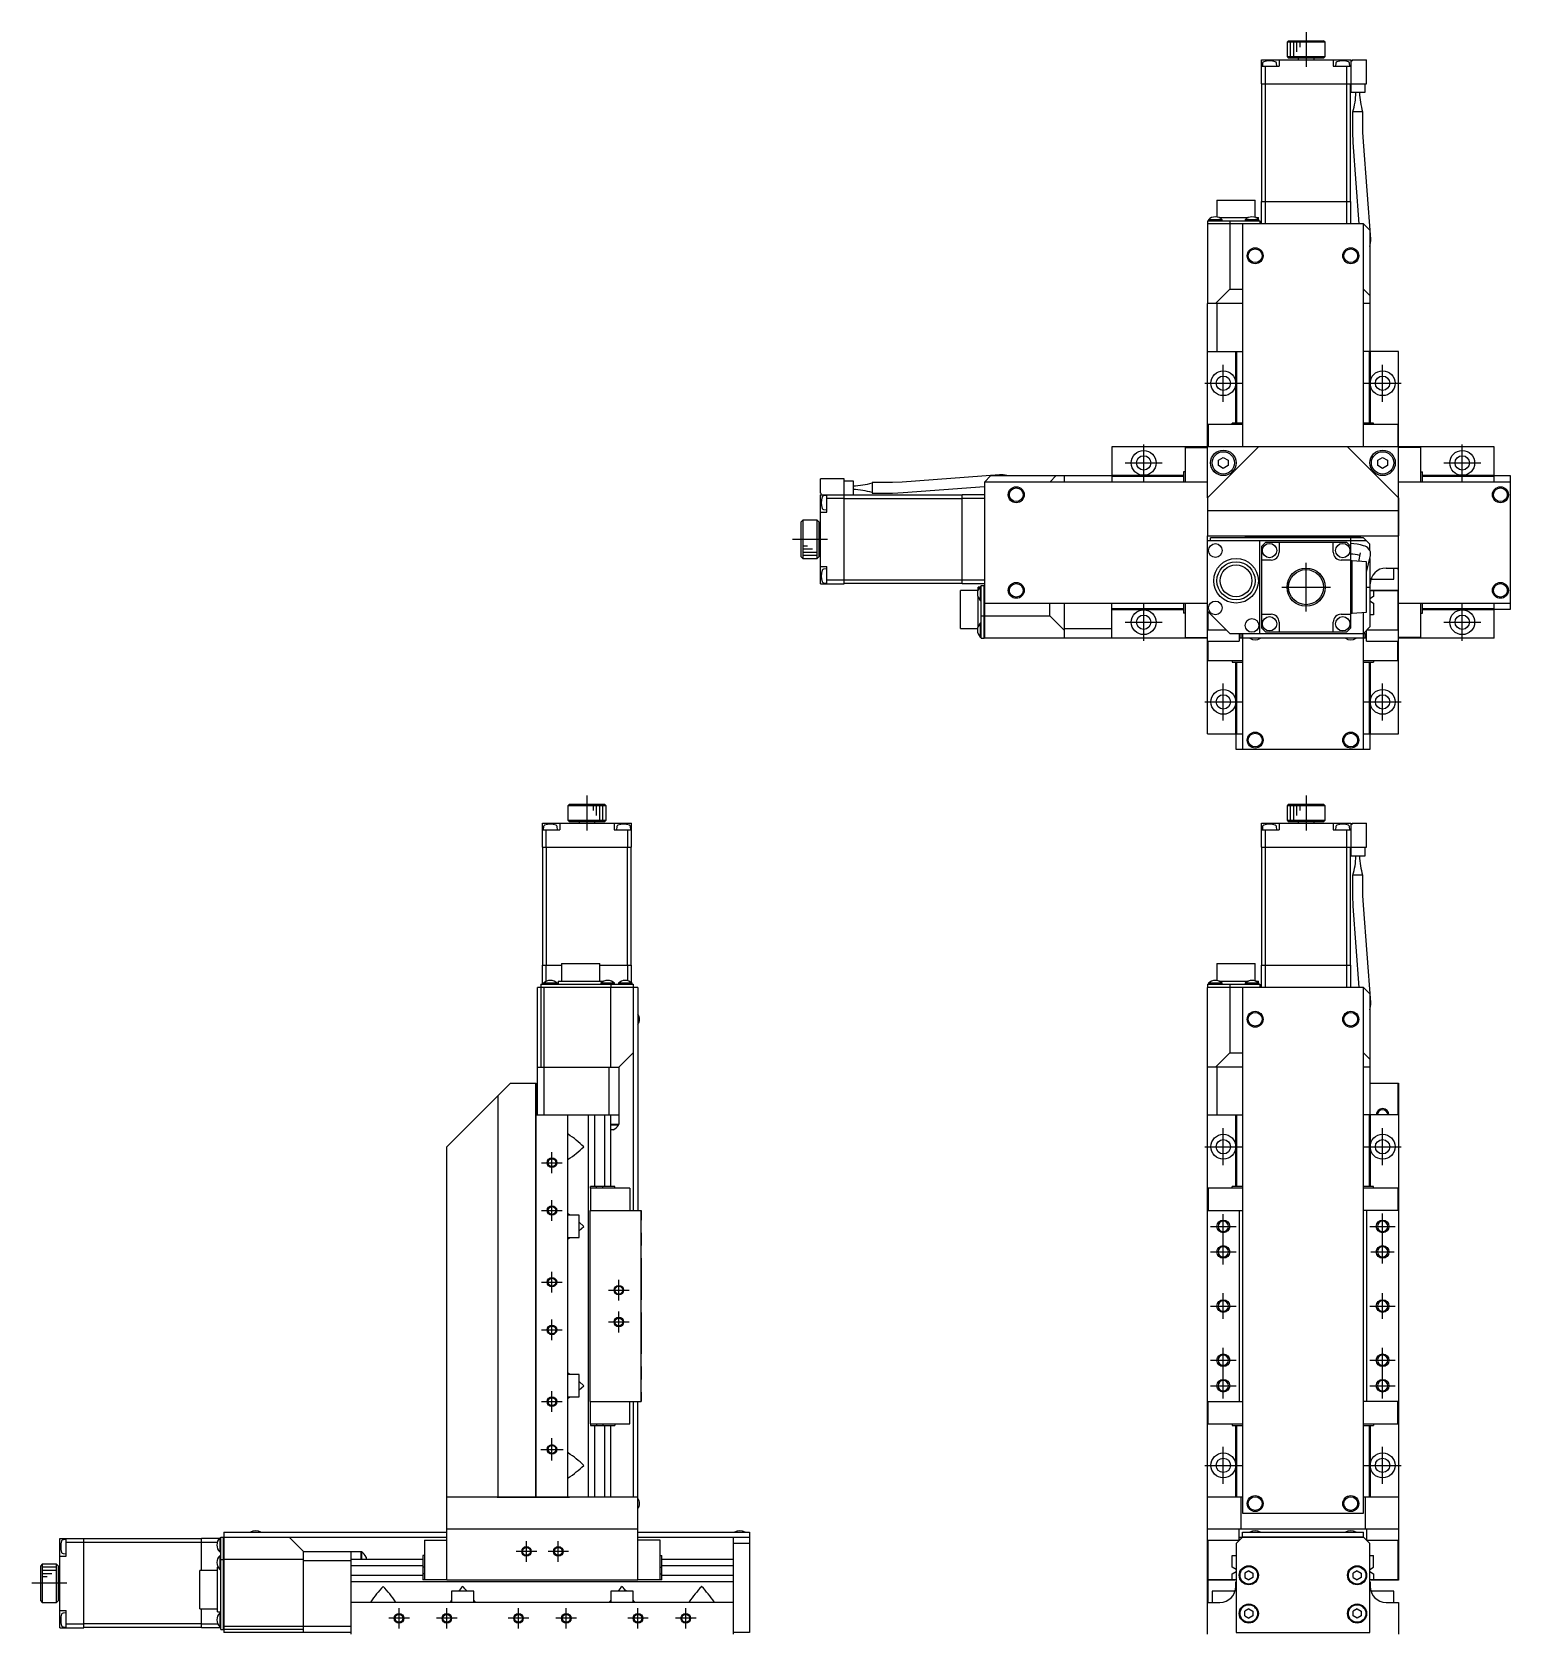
# Model space of a CAD drawing. Extents: x -3 to 939, y -8 to 783.
# Drawn here: x -3 to 461, y 281 to 783 of the extents above; entities that cross this region are included whole.
import ezdxf

# ---------------------------------------------------------------- set-up
doc = ezdxf.new("R2010")
doc.units = 0
doc.header["$LTSCALE"] = 0.5
doc.linetypes.add('CENTER', pattern=[50.8, 31.75, -6.35, 6.35, -6.35])
for name, color, linetype in [('MSM_CENTER', 1, 'CENTER'), ('MSM_CONTINUOUS', 7, 'CONTINUOUS'), ('MSM_NARROW', 5, 'CONTINUOUS')]:
    doc.layers.add(name, color=color, linetype=linetype)

msp = doc.modelspace()

# ---------------------------------------------------------------- linework, layer by layer
at = {"layer": 'MSM_CENTER'}
for p, q in [((397.26, 783.33), (397.26, 772.38)), ((371.26, 667.3), (371.26, 678.9)), ((421.26, 667.3), (421.26, 678.9)), ((365.46, 673.1), (377.06, 673.1)), ((415.46, 673.1), (427.06, 673.1)), ((346.26, 642.3), (346.26, 653.9)), ((446.26, 642.3), (446.26, 653.9)), ((340.46, 648.1), (352.06, 648.1)), ((440.46, 648.1), (452.06, 648.1)), ((246.98, 624.1), (236.03, 624.1)), ((397.26, 601.5), (397.26, 616.7)), ((389.66, 609.1), (404.86, 609.1)), ((346.26, 592.3), (346.26, 603.9)), ((446.26, 592.3), (446.26, 603.9)), ((340.46, 598.1), (352.06, 598.1)), ((440.46, 598.1), (452.06, 598.1)), ((371.26, 567.3), (371.26, 578.9)), ((421.26, 567.3), (421.26, 578.9)), ((365.46, 573.1), (377.06, 573.1)), ((415.46, 573.1), (427.06, 573.1)), ((171.5, 543.7), (171.5, 532.75)), ((397.26, 543.7), (397.26, 532.75)), ((371.26, 427.68), (371.26, 439.28)), ((421.26, 427.68), (421.26, 439.28)), ((365.46, 433.48), (377.06, 433.48)), ((415.46, 433.48), (427.06, 433.48)), ((157.25, 428.48), (163.75, 428.48)), ((160.5, 425.23), (160.5, 431.73)), ((157.25, 413.48), (163.75, 413.48)), ((160.5, 410.23), (160.5, 416.73)), ((371.26, 396.48), (371.26, 412.48)), ((421.26, 396.83), (421.26, 412.48)), ((367.26, 408.48), (375.26, 408.48)), ((417.26, 408.48), (425.26, 408.48)), ((367.26, 400.48), (375.26, 400.48)), ((417.61, 400.48), (424.91, 400.48)), ((160.5, 387.73), (160.5, 394.23)), ((157.25, 390.98), (163.75, 390.98)), ((178.25, 388.48), (184.75, 388.48)), ((181.5, 385.23), (181.5, 391.73)), ((371.26, 379.48), (371.26, 387.48)), ((421.26, 379.48), (421.26, 387.48)), ((367.26, 383.48), (375.26, 383.48)), ((417.26, 383.48), (425.26, 383.48)), ((160.5, 372.73), (160.5, 379.23)), ((178.25, 378.48), (184.75, 378.48)), ((181.5, 375.23), (181.5, 381.73)), ((157.25, 375.98), (163.75, 375.98)), ((371.26, 354.48), (371.26, 370.48)), ((421.26, 354.48), (421.26, 370.48)), ((367.26, 366.48), (375.26, 366.48)), ((417.26, 366.48), (425.26, 366.48)), ((367.26, 358.48), (375.26, 358.48)), ((417.26, 358.48), (425.26, 358.48)), ((157.25, 353.48), (163.75, 353.48)), ((160.5, 350.23), (160.5, 356.73)), ((160.5, 334.98), (160.5, 341.98)), ((157, 338.48), (164, 338.48)), ((371.26, 327.68), (371.26, 339.28)), ((421.26, 327.68), (421.26, 339.28)), ((365.46, 333.48), (377.06, 333.48)), ((415.46, 333.48), (427.06, 333.48)), ((152.5, 303.25), (152.5, 309.71)), ((162.5, 303.25), (162.5, 309.71)), ((155.73, 306.48), (149.27, 306.48)), ((165.73, 306.48), (159.27, 306.48)), ((8.23, 296.48), (-2.73, 296.48)), ((112.5, 282.25), (112.5, 288.71)), ((127.5, 282.25), (127.5, 288.71)), ((150, 282.25), (150, 288.71)), ((165, 282.25), (165, 288.71)), ((187.5, 282.25), (187.5, 288.71)), ((202.5, 282.25), (202.5, 288.71)), ((115.73, 285.48), (109.27, 285.48)), ((130.73, 285.48), (124.27, 285.48)), ((153.23, 285.48), (146.77, 285.48)), ((168.23, 285.48), (161.77, 285.48)), ((190.73, 285.48), (184.27, 285.48)), ((205.73, 285.48), (199.27, 285.48))]:
    msp.add_line(p, q, dxfattribs=at)
at = {"layer": 'MSM_CONTINUOUS'}
for p, q in [((391.76, 780.6), (391.26, 780.1)), ((403.26, 780.1), (391.26, 780.1)), ((391.26, 780.1), (391.26, 775.6)), ((391.76, 780.6), (402.76, 780.6)), ((403.26, 780.1), (402.76, 780.6)), ((403.26, 775.6), (403.26, 780.1)), ((383.26, 767.1), (383.26, 774.6)), ((383.26, 774.6), (411.26, 774.6)), ((388.76, 774.6), (388.76, 772.6)), ((391.26, 775.6), (403.26, 775.6)), ((391.26, 775.6), (391.76, 775.1)), ((402.76, 775.1), (391.76, 775.1)), ((394.76, 775.1), (394.76, 774.6)), ((399.76, 774.6), (399.76, 775.1)), ((402.76, 775.1), (403.26, 775.6)), ((405.76, 774.6), (405.76, 772.6)), ((411.26, 774.6), (411.26, 764.3)), ((411.26, 774.3), (411.76, 774.3)), ((411.76, 774.6), (416.26, 774.6)), ((411.76, 774.6), (411.76, 774.3)), ((416.26, 767.1), (416.26, 774.6)), ((383.26, 772.6), (388.76, 772.6)), ((383.59, 773.59), (383.51, 772.6)), ((384.46, 767.1), (384.46, 772.6)), ((388.01, 772.6), (387.92, 773.59)), ((405.76, 772.6), (411.26, 772.6)), ((406.59, 773.59), (406.51, 772.6)), ((410.06, 767.1), (410.06, 772.6)), ((411.01, 772.6), (410.92, 773.59)), ((383.26, 767.1), (416.26, 767.1)), ((383.36, 730.1), (383.36, 767.1)), ((383.36, 730.1), (383.36, 767.1)), ((384.5, 730.1), (384.5, 767.1)), ((410.01, 730.1), (410.01, 767.1)), ((411.16, 730.1), (411.16, 767.1)), ((415.66, 764.3), (411.26, 764.3)), ((415.66, 767.1), (415.66, 764.3)), ((415.11, 758.3), (411.81, 758.3)), ((411.81, 758.3), (411.81, 751.91)), ((415.11, 751.91), (415.11, 758.3)), ((411.81, 751.91), (411.93, 748.65)), ((415.22, 748.89), (415.11, 751.91)), ((417.52, 718.32), (415.22, 748.89)), ((411.93, 748.65), (413.85, 723.1)), ((369.26, 730.6), (381.26, 730.6)), ((369.26, 730.6), (369.26, 725.26)), ((381.26, 725.13), (381.26, 730.6)), ((383.26, 730.1), (411.26, 730.1)), ((383.26, 723.1), (383.26, 730.1)), ((383.26, 723.1), (383.26, 730.1)), ((384.46, 723.1), (384.46, 730.1)), ((410.06, 723.1), (410.06, 730.1)), ((411.26, 723.2), (411.26, 730.1)), ((366.26, 724.1), (382.76, 724.1)), ((366.26, 724.1), (366.26, 723.2)), ((370.91, 724.39), (366.61, 724.39)), ((366.61, 724.39), (366.61, 724.1)), ((369.83, 725.1), (379.18, 725.1)), ((370.91, 724.1), (370.91, 724.39)), ((373.26, 724.1), (373.26, 723.2)), ((382.41, 724.39), (378.11, 724.39)), ((378.11, 724.39), (378.11, 724.1)), ((381.33, 725.1), (382.26, 725.1)), ((382.26, 724.54), (382.26, 725.1)), ((382.41, 724.1), (382.41, 724.39)), ((382.76, 724.1), (382.76, 723.2)), ((366.26, 723.2), (382.76, 723.2)), ((366.26, 723.2), (366.36, 723.1)), ((415.26, 723.1), (366.26, 723.1)), ((366.26, 723.1), (366.26, 698.2)), ((373.3, 723.1), (373.26, 723.2)), ((373.26, 723.1), (373.26, 702.6)), ((377.26, 723.1), (377.26, 653.1)), ((382.66, 723.1), (382.76, 723.2)), ((411.16, 723.1), (411.26, 723.2)), ((417.26, 721.1), (415.26, 723.1)), ((415.26, 653.1), (415.26, 723.1)), ((417.26, 721.1), (417.26, 698.2)), ((368.76, 698.1), (373.26, 702.6)), ((373.26, 702.6), (377.26, 702.6)), ((415.26, 702.6), (417.26, 700.6)), ((366.26, 698.2), (366.36, 698.1)), ((366.26, 637.1), (366.26, 698.1)), ((377.26, 698.1), (366.36, 698.1)), ((369.26, 698.1), (369.26, 683.1)), ((417.26, 698.1), (415.26, 698.1)), ((417.16, 698.1), (417.26, 698.2)), ((417.26, 698.1), (417.26, 683.1)), ((366.26, 683.1), (377.26, 683.1)), ((375.16, 660.6), (375.16, 683.1)), ((375.46, 660.6), (375.46, 683.1)), ((426.26, 683.1), (415.26, 683.1)), ((417.06, 683.1), (417.06, 660.6)), ((417.36, 683.1), (417.36, 660.6)), ((426.26, 563.1), (426.26, 683.1)), ((366.46, 660.1), (366.46, 653.1)), ((377.26, 660.1), (366.46, 660.1)), ((374.06, 660.1), (374.06, 660.6)), ((377.26, 660.6), (374.06, 660.6)), ((418.46, 660.6), (415.26, 660.6)), ((426.06, 660.1), (415.26, 660.1)), ((418.46, 660.1), (418.46, 660.6)), ((426.06, 660.1), (426.06, 653.1)), ((456.26, 653.1), (336.26, 653.1)), ((336.26, 653.1), (336.26, 642.1)), ((359.26, 652.9), (359.26, 642.1)), ((359.26, 652.9), (366.26, 652.9)), ((366.26, 637.1), (382.26, 653.1)), ((369.76, 648.97), (371.26, 649.83)), ((369.76, 647.24), (369.76, 648.97)), ((371.26, 649.83), (372.76, 648.97)), ((372.76, 648.97), (372.76, 647.24)), ((410.26, 653.1), (426.26, 637.1)), ((426.16, 637.2), (410.26, 653.1)), ((419.76, 648.97), (421.26, 649.83)), ((419.76, 647.24), (419.76, 648.97)), ((421.26, 649.83), (422.76, 648.97)), ((422.76, 648.97), (422.76, 647.24)), ((433.26, 652.9), (426.26, 652.9)), ((433.26, 642.1), (433.26, 652.9)), ((456.26, 642.1), (456.26, 653.1)), ((301.03, 644.36), (270.46, 642.06)), ((298.26, 644.1), (296.26, 642.1)), ((298.26, 644.1), (321.16, 644.1)), ((316.76, 642.1), (318.76, 644.1)), ((321.26, 644), (321.16, 644.1)), ((321.26, 644.1), (321.26, 642.1)), ((321.26, 644.1), (336.16, 644.1)), ((336.26, 644), (336.16, 644.1)), ((336.26, 644.2), (358.76, 644.2)), ((336.26, 643.9), (358.76, 643.9)), ((359.26, 645.3), (358.76, 645.3)), ((358.76, 645.3), (358.76, 642.1)), ((371.26, 646.37), (369.76, 647.24)), ((372.76, 647.24), (371.26, 646.37)), ((421.26, 646.37), (419.76, 647.24)), ((422.76, 647.24), (421.26, 646.37)), ((433.26, 645.3), (433.76, 645.3)), ((433.76, 642.1), (433.76, 645.3)), ((433.76, 644.2), (456.26, 644.2)), ((433.76, 643.9), (456.26, 643.9)), ((456.26, 644.1), (461.26, 644.1)), ((461.26, 644.1), (461.26, 602.1)), ((252.26, 643.1), (244.76, 643.1)), ((244.76, 638.6), (244.76, 643.1)), ((244.76, 638.6), (245.06, 638.6)), ((245.06, 638.1), (245.06, 638.6)), ((252.26, 610.1), (252.26, 643.1)), ((252.26, 642.5), (255.06, 642.5)), ((255.06, 642.5), (255.06, 638.1)), ((261.06, 641.95), (261.06, 638.65)), ((267.44, 641.95), (261.06, 641.95)), ((261.06, 638.65), (267.44, 638.65)), ((270.46, 642.06), (267.44, 641.95)), ((267.44, 638.65), (270.71, 638.77)), ((270.71, 638.77), (296.26, 640.69)), ((296.26, 642.1), (296.26, 593.1)), ((366.26, 642.1), (296.26, 642.1)), ((461.26, 642.1), (426.26, 642.1)), ((244.76, 610.1), (244.76, 638.1)), ((244.76, 638.1), (255.06, 638.1)), ((246.76, 637.85), (245.77, 637.77)), ((245.77, 633.44), (246.76, 633.35)), ((246.76, 632.6), (246.76, 638.1)), ((252.26, 636.9), (246.76, 636.9)), ((289.26, 638), (252.26, 638)), ((289.26, 636.86), (252.26, 636.86)), ((289.26, 610.1), (289.26, 638.1)), ((296.16, 638.1), (289.26, 638.1)), ((296.26, 636.9), (289.26, 636.9)), ((296.26, 638), (296.16, 638.1)), ((366.26, 637.3), (366.36, 637.3)), ((366.26, 637.1), (366.26, 625.2)), ((426.26, 633.1), (366.26, 633.1)), ((366.36, 637.3), (366.36, 637.2)), ((426.16, 637.2), (426.26, 637.1)), ((426.26, 637.2), (426.16, 637.2)), ((426.26, 637.1), (426.26, 625.2)), ((239.26, 630.1), (238.76, 629.6)), ((238.76, 618.6), (238.76, 629.6)), ((243.76, 630.1), (239.26, 630.1)), ((239.26, 630.1), (239.26, 618.1)), ((244.26, 629.6), (243.76, 630.1)), ((243.76, 618.1), (243.76, 630.1)), ((244.26, 629.6), (244.26, 618.6)), ((244.76, 632.6), (246.76, 632.6)), ((244.76, 626.6), (244.26, 626.6)), ((366.26, 625.2), (366.36, 625.1)), ((366.26, 563.1), (366.26, 625.2)), ((426.26, 625.1), (366.26, 625.1)), ((416.26, 623.6), (366.26, 623.6)), ((415.26, 624.6), (367.26, 624.6)), ((367.26, 623.6), (367.26, 624.6)), ((367.26, 623.7), (411.26, 623.7)), ((378.26, 624.8), (378.26, 625.1)), ((414.26, 624.8), (378.26, 624.8)), ((382.76, 594.6), (382.76, 623.6)), ((384.46, 623.1), (383.26, 621.9)), ((410.06, 623.1), (384.46, 623.1)), ((388.76, 623.1), (388.76, 620.1)), ((405.76, 620.1), (405.76, 623.1)), ((411.26, 621.9), (410.06, 623.1)), ((411.26, 623.7), (411.16, 623.6)), ((411.26, 623.7), (411.26, 624.6)), ((411.26, 621.9), (411.26, 623.6)), ((414.26, 625.1), (414.26, 624.8)), ((417.26, 622.6), (415.26, 624.6)), ((426.16, 625.1), (426.26, 625.2)), ((426.26, 625.2), (426.16, 625.1)), ((238.76, 618.6), (239.26, 618.1)), ((239.26, 618.1), (243.76, 618.1)), ((243.76, 618.1), (244.26, 618.6)), ((244.26, 621.6), (244.76, 621.6)), ((383.26, 621.9), (383.26, 596.3)), ((411.26, 596.3), (411.26, 621.9)), ((414.27, 619.83), (413.65, 617.18)), ((416.26, 613.84), (417.48, 619.08)), ((417.26, 620.62), (417.26, 622.6)), ((417.26, 618.13), (417.26, 596.6)), ((417.48, 619.08), (417.48, 619.1)), ((244.76, 615.6), (246.76, 615.6)), ((246.76, 614.85), (245.77, 614.77)), ((246.76, 610.1), (246.76, 615.6)), ((386.26, 617.6), (383.26, 617.6)), ((411.26, 617.6), (408.26, 617.6)), ((411.76, 617.32), (411.26, 617.35)), ((411.76, 600.89), (411.76, 617.32)), ((416.26, 617), (411.76, 617.32)), ((416.26, 601.2), (416.26, 617)), ((422.36, 615.1), (426.26, 615.1)), ((424.76, 611.6), (424.76, 615.1)), ((426.16, 614.6), (426.16, 615.1)), ((426.26, 614.6), (426.16, 614.6)), ((244.76, 610.1), (252.26, 610.1)), ((245.77, 610.44), (246.76, 610.35)), ((252.26, 611.3), (246.76, 611.3)), ((289.26, 611.34), (252.26, 611.34)), ((289.26, 610.2), (252.26, 610.2)), ((288.76, 596.1), (288.76, 608.1)), ((294.23, 608.1), (288.76, 608.1)), ((296.26, 611.3), (289.26, 611.3)), ((296.26, 610.1), (289.26, 610.1)), ((294.26, 608.18), (294.26, 609.1)), ((294.82, 609.1), (294.26, 609.1)), ((295.26, 609.25), (294.96, 609.25)), ((294.96, 609.25), (294.96, 604.95)), ((295.26, 593.1), (295.26, 609.6)), ((295.26, 609.6), (296.16, 609.6)), ((296.16, 593.1), (296.16, 609.6)), ((296.26, 609.5), (296.16, 609.6)), ((416.26, 609.1), (417.26, 609.1)), ((417.36, 608.6), (417.26, 608.6)), ((417.26, 608), (426.06, 608)), ((417.36, 608.6), (417.36, 610.1)), ((426.26, 608.1), (417.66, 608.1)), ((417.66, 608.1), (417.66, 608)), ((417.76, 612.06), (417.76, 611.6)), ((417.76, 611.6), (424.76, 611.6)), ((418.46, 608), (418.46, 606.13)), ((426.06, 608), (426.06, 595.6)), ((294.26, 596.68), (294.26, 606.02)), ((294.96, 604.95), (295.26, 604.95)), ((296.26, 604.1), (366.26, 604.1)), ((316.76, 600.1), (316.76, 604.1)), ((321.26, 604.1), (321.26, 593.2)), ((336.26, 593.1), (336.26, 604.1)), ((358.76, 604.1), (358.76, 600.9)), ((359.26, 604.1), (359.26, 593.3)), ((418.46, 606.13), (417.26, 605.44)), ((417.26, 604.77), (418.46, 604.08)), ((418.46, 604.08), (418.46, 600.4)), ((426.26, 604.1), (461.26, 604.1)), ((433.26, 593.3), (433.26, 604.1)), ((433.76, 600.9), (433.76, 604.1)), ((456.26, 593.1), (456.26, 604.1)), ((295.26, 600.1), (296.16, 600.1)), ((296.26, 600.14), (296.16, 600.1)), ((296.26, 600.1), (316.76, 600.1)), ((321.26, 595.6), (316.76, 600.1)), ((358.76, 602.3), (336.26, 602.3)), ((358.76, 602), (336.26, 602)), ((359.26, 600.9), (358.76, 600.9)), ((366.26, 601.6), (373.26, 594.6)), ((366.46, 595.6), (366.46, 601.4)), ((383.26, 600.6), (386.26, 600.6)), ((388.76, 598.1), (388.76, 595.1)), ((405.76, 595.1), (405.76, 598.1)), ((408.26, 600.6), (411.26, 600.6)), ((411.26, 600.85), (411.76, 600.89)), ((411.76, 600.89), (416.26, 601.2)), ((415.26, 558.1), (415.26, 601.13)), ((418.46, 600.4), (417.26, 600.4)), ((433.26, 600.9), (433.76, 600.9)), ((456.26, 602.3), (433.76, 602.3)), ((456.26, 602), (433.76, 602)), ((461.26, 602.1), (456.26, 602.1)), ((288.76, 596.1), (294.1, 596.1)), ((295.26, 597.75), (294.96, 597.75)), ((294.96, 597.75), (294.96, 593.45)), ((294.96, 593.45), (295.26, 593.45)), ((295.26, 593.1), (296.16, 593.1)), ((296.16, 593.1), (296.26, 593.2)), ((321.16, 593.1), (296.26, 593.1)), ((321.16, 593.1), (321.26, 593.2)), ((321.26, 596.1), (336.26, 596.1)), ((336.16, 593.1), (321.26, 593.1)), ((336.16, 593.1), (336.26, 593.2)), ((366.26, 593.1), (336.26, 593.1)), ((359.26, 593.3), (366.26, 593.3)), ((372.26, 595.6), (366.46, 595.6)), ((373.26, 594.6), (415.76, 594.6)), ((376.26, 594.6), (376.26, 592.1)), ((416.26, 593.1), (376.26, 593.1)), ((376.76, 594.6), (376.76, 593.1)), ((377.26, 594.6), (377.26, 558.1)), ((415.26, 594.5), (377.26, 594.5)), ((383.26, 596.3), (384.46, 595.1)), ((384.46, 595.1), (410.06, 595.1)), ((410.06, 595.1), (411.26, 596.3)), ((417.26, 596.6), (415.26, 594.6)), ((415.76, 593.1), (415.76, 594.6)), ((416.26, 595.4), (416.06, 595.4)), ((426.06, 595.6), (416.26, 595.6)), ((416.26, 592.1), (416.26, 595.4)), ((433.26, 593.3), (426.26, 593.3)), ((456.26, 593.1), (426.26, 593.1)), ((366.26, 592.1), (376.26, 592.1)), ((366.46, 586.1), (366.46, 592.1)), ((416.26, 592.1), (426.26, 592.1)), ((426.06, 586.1), (426.06, 592.1)), ((366.46, 586.1), (377.26, 586.1)), ((374.06, 586.1), (374.06, 585.6)), ((374.06, 585.6), (377.26, 585.6)), ((375.16, 563.1), (375.16, 585.6)), ((375.46, 563.1), (375.46, 585.6)), ((415.26, 586.1), (426.06, 586.1)), ((415.26, 585.6), (418.46, 585.6)), ((417.06, 585.6), (417.06, 563.1)), ((417.36, 585.6), (417.36, 563.1)), ((418.46, 586.1), (418.46, 585.6)), ((366.26, 563.1), (377.26, 563.1)), ((375.26, 558.1), (375.26, 563.1)), ((415.26, 563.1), (426.26, 563.1)), ((417.26, 563.1), (417.26, 558.1)), ((417.26, 558.1), (375.26, 558.1)), ((166, 540.98), (165.5, 540.48)), ((165.5, 540.48), (165.5, 535.98)), ((177.5, 540.48), (165.5, 540.48)), ((166, 540.98), (177, 540.98)), ((177.5, 540.48), (177, 540.98)), ((177.5, 535.98), (177.5, 540.48)), ((391.76, 540.98), (391.26, 540.48)), ((403.26, 540.48), (391.26, 540.48)), ((391.26, 540.48), (391.26, 535.98)), ((391.76, 540.98), (402.76, 540.98)), ((403.26, 540.48), (402.76, 540.98)), ((403.26, 535.98), (403.26, 540.48)), ((157.5, 534.98), (185.5, 534.98)), ((157.5, 527.48), (157.5, 534.98)), ((157.5, 532.98), (163, 532.98)), ((157.84, 533.96), (157.75, 532.98)), ((158.7, 527.48), (158.7, 532.98)), ((162.25, 532.98), (162.16, 533.96)), ((163, 534.98), (163, 532.98)), ((165.5, 535.98), (166, 535.48)), ((165.5, 535.98), (177.5, 535.98)), ((177, 535.48), (166, 535.48)), ((169, 535.48), (169, 534.98)), ((174, 534.98), (174, 535.48)), ((177, 535.48), (177.5, 535.98)), ((180, 534.98), (180, 532.98)), ((180, 532.98), (185.5, 532.98)), ((180.84, 533.96), (180.75, 532.98)), ((184.3, 527.48), (184.3, 532.98)), ((185.25, 532.98), (185.16, 533.96)), ((185.5, 527.48), (185.5, 534.98)), ((383.26, 534.98), (411.26, 534.98)), ((383.26, 527.48), (383.26, 534.98)), ((383.26, 532.98), (388.76, 532.98)), ((383.59, 533.96), (383.51, 532.98)), ((384.46, 527.48), (384.46, 532.98)), ((388.01, 532.98), (387.92, 533.96)), ((388.76, 534.98), (388.76, 532.98)), ((391.26, 535.98), (403.26, 535.98)), ((391.26, 535.98), (391.76, 535.48)), ((402.76, 535.48), (391.76, 535.48)), ((394.76, 535.48), (394.76, 534.98)), ((399.76, 534.98), (399.76, 535.48)), ((402.76, 535.48), (403.26, 535.98)), ((405.76, 534.98), (405.76, 532.98)), ((405.76, 532.98), (411.26, 532.98)), ((406.59, 533.96), (406.51, 532.98)), ((410.06, 527.48), (410.06, 532.98)), ((411.01, 532.98), (410.92, 533.96)), ((411.26, 534.98), (411.26, 524.68)), ((411.26, 534.68), (411.76, 534.68)), ((411.76, 534.98), (416.26, 534.98)), ((411.76, 534.98), (411.76, 534.68)), ((416.26, 527.48), (416.26, 534.98)), ((157.5, 527.48), (185.5, 527.48)), ((157.6, 490.48), (157.6, 527.48)), ((158.74, 490.48), (158.74, 527.48)), ((184.26, 490.48), (184.26, 527.48)), ((185.4, 490.48), (185.4, 527.48)), ((383.26, 527.48), (416.26, 527.48)), ((383.36, 490.48), (383.36, 527.48)), ((383.36, 490.48), (383.36, 527.48)), ((384.5, 490.48), (384.5, 527.48)), ((410.01, 490.48), (410.01, 527.48)), ((411.16, 490.48), (411.16, 527.48)), ((415.66, 524.68), (411.26, 524.68)), ((415.66, 527.48), (415.66, 524.68)), ((415.11, 518.68), (411.81, 518.68)), ((411.81, 518.68), (411.81, 512.29)), ((415.11, 512.29), (415.11, 518.68)), ((411.81, 512.29), (411.93, 509.02)), ((411.93, 509.02), (413.85, 483.48)), ((415.22, 509.27), (415.11, 512.29)), ((417.52, 478.7), (415.22, 509.27)), ((157.5, 490.48), (163.5, 490.48)), ((157.5, 484.48), (157.5, 490.48)), ((158.7, 485.38), (158.7, 490.48)), ((163.5, 490.98), (175.5, 490.98)), ((163.5, 490.98), (163.5, 485.48)), ((175.5, 485.48), (175.5, 490.98)), ((175.5, 490.48), (185.5, 490.48)), ((184.3, 485.57), (184.3, 490.48)), ((185.5, 484.91), (185.5, 490.48)), ((369.26, 490.98), (381.26, 490.98)), ((369.26, 490.98), (369.26, 485.63)), ((381.26, 485.5), (381.26, 490.98)), ((383.26, 490.48), (411.26, 490.48)), ((383.26, 483.48), (383.26, 490.48)), ((383.26, 483.48), (383.26, 490.48)), ((384.46, 483.48), (384.46, 490.48)), ((410.06, 483.48), (410.06, 490.48)), ((411.26, 483.58), (411.26, 490.48)), ((156.9, 483.48), (156, 483.48)), ((156, 443.48), (156, 483.48)), ((156.9, 483.48), (157, 483.38)), ((157, 484.48), (186, 484.48)), ((157, 484.48), (157, 483.58)), ((157, 483.58), (157.1, 483.48)), ((157, 483.58), (186, 483.58)), ((186, 483.48), (157, 483.48)), ((157, 483.48), (157, 458.48)), ((157.85, 484.77), (157.85, 484.48)), ((162.15, 484.77), (157.85, 484.77)), ((158, 483.48), (158, 443.48)), ((162.15, 484.48), (162.15, 484.77)), ((162.5, 485.48), (176.5, 485.48)), ((162.5, 485.48), (162.5, 484.48)), ((175.85, 484.77), (175.85, 484.48)), ((180.15, 484.77), (175.85, 484.77)), ((176.5, 485.27), (176.5, 485.48)), ((178.96, 483.48), (179, 483.58)), ((179, 484.48), (179, 483.58)), ((179, 458.48), (179, 483.48)), ((180.15, 484.48), (180.15, 484.77)), ((181.35, 484.77), (181.35, 484.48)), ((185.65, 484.77), (181.35, 484.77)), ((185.65, 484.48), (185.65, 484.77)), ((185.9, 483.48), (186, 483.58)), ((186, 484.48), (186, 483.58)), ((186.1, 483.48), (186, 483.38)), ((186, 483.48), (186, 413.48)), ((187.5, 483.48), (186.1, 483.48)), ((187.5, 483.48), (187.5, 413.48)), ((366.26, 484.48), (382.76, 484.48)), ((366.26, 484.48), (366.26, 483.58)), ((366.26, 483.58), (382.76, 483.58)), ((366.26, 483.58), (366.36, 483.48)), ((415.26, 483.48), (366.26, 483.48)), ((366.26, 280.48), (366.26, 483.48)), ((370.91, 484.77), (366.61, 484.77)), ((366.61, 484.77), (366.61, 484.48)), ((369.83, 485.48), (379.18, 485.48)), ((370.91, 484.48), (370.91, 484.77)), ((373.26, 484.48), (373.26, 483.58)), ((373.3, 483.48), (373.26, 483.58)), ((373.26, 483.48), (373.26, 462.98)), ((377.26, 483.48), (377.26, 318.48)), ((382.41, 484.77), (378.11, 484.77)), ((378.11, 484.77), (378.11, 484.48)), ((381.33, 485.48), (382.26, 485.48)), ((382.26, 484.91), (382.26, 485.48)), ((382.41, 484.48), (382.41, 484.77)), ((382.66, 483.48), (382.76, 483.58)), ((382.76, 484.48), (382.76, 483.58)), ((411.16, 483.48), (411.26, 483.58)), ((417.26, 481.48), (415.26, 483.48)), ((415.26, 318.48), (415.26, 483.48)), ((417.26, 481.48), (417.26, 443.48)), ((181.5, 458.48), (186, 462.98)), ((368.76, 458.48), (373.26, 462.98)), ((373.26, 462.98), (377.26, 462.98)), ((415.26, 462.98), (417.26, 460.98)), ((156, 458.48), (181.5, 458.48)), ((178.5, 443.48), (178.5, 458.48)), ((181.5, 458.48), (181.5, 443.48)), ((377.26, 458.48), (366.26, 458.48)), ((369.26, 458.48), (369.26, 443.48)), ((417.26, 458.48), (415.26, 458.48)), ((143.5, 449.48), (147.5, 453.48)), ((147.5, 453.48), (155.5, 453.48)), ((155.4, 323.48), (155.4, 453.48)), ((155.5, 323.48), (155.5, 453.48)), ((417.26, 453.48), (426.26, 453.48)), ((426.16, 443.48), (426.16, 453.48)), ((426.26, 453.48), (426.26, 443.48)), ((127.5, 433.48), (143.5, 449.48)), ((143.5, 449.48), (143.5, 323.48)), ((155.5, 443.48), (181.5, 443.48)), ((165.5, 323.48), (165.5, 443.48)), ((172, 323.48), (172, 443.48)), ((173.96, 420.98), (173.96, 443.48)), ((177.04, 443.48), (177.04, 420.98)), ((179, 420.98), (179, 443.48)), ((181.5, 443.38), (181.4, 443.48)), ((181.5, 443.38), (181.5, 440.48)), ((366.26, 443.48), (377.26, 443.48)), ((375.16, 420.98), (375.16, 443.48)), ((375.46, 420.98), (375.46, 443.48)), ((426.26, 443.48), (415.26, 443.48)), ((417.06, 443.48), (417.06, 420.98)), ((417.36, 443.48), (417.36, 420.98)), ((426.26, 443.48), (426.26, 297.48)), ((165.5, 437.22), (165.62, 437.38)), ((181.5, 440.48), (179, 440.48)), ((181.35, 440.28), (179, 440.28)), ((179.72, 438.83), (179, 438.83)), ((181.35, 440.28), (181.35, 440.48)), ((127.5, 323.58), (127.5, 433.48)), ((165.5, 429.73), (165.62, 429.58)), ((180.2, 420.98), (172.6, 420.98)), ((172.6, 420.48), (172.6, 420.98)), ((172.6, 420.48), (172.6, 413.48)), ((185, 420.48), (172.6, 420.48)), ((174.48, 420.48), (174.48, 420.98)), ((176.52, 420.48), (176.52, 420.98)), ((180.2, 420.48), (180.2, 420.98)), ((185, 420.48), (185, 413.48)), ((185, 420.48), (185, 413.48)), ((366.46, 420.48), (366.46, 413.48)), ((377.26, 420.48), (366.46, 420.48)), ((374.06, 420.48), (374.06, 420.98)), ((377.26, 420.98), (374.06, 420.98)), ((418.46, 420.98), (415.26, 420.98)), ((426.06, 420.48), (415.26, 420.48)), ((418.46, 420.48), (418.46, 420.98)), ((426.06, 420.48), (426.06, 413.48)), ((165.62, 412.38), (165.5, 412.22)), ((166.37, 411.98), (165.62, 412.38)), ((172.5, 353.48), (172.5, 413.48)), ((172.5, 413.48), (188.5, 413.48)), ((188.5, 353.48), (188.5, 413.48)), ((188.5, 413.48), (188.5, 410.48)), ((366.26, 413.48), (377.26, 413.48)), ((376.26, 413.48), (376.26, 353.48)), ((426.26, 413.48), (415.26, 413.48)), ((416.26, 413.48), (416.26, 353.48)), ((169, 411.98), (165.5, 411.98)), ((169, 404.98), (169, 411.98)), ((170.5, 408.48), (169, 409.8)), ((169, 407.16), (170.5, 408.48)), ((165.5, 404.98), (169, 404.98)), ((165.5, 404.73), (165.62, 404.58)), ((165.62, 404.58), (166.37, 404.98)), ((188.5, 406.48), (188.5, 402.48)), ((188.5, 398.48), (188.5, 385.48)), ((188.5, 381.48), (188.5, 368.48)), ((165.62, 362.38), (165.5, 362.22)), ((169, 361.98), (165.5, 361.98)), ((166.37, 361.98), (165.62, 362.38)), ((169, 354.98), (169, 361.98)), ((188.5, 364.48), (188.5, 360.48)), ((170.5, 358.48), (169, 359.8)), ((169, 357.16), (170.5, 358.48)), ((165.5, 354.98), (169, 354.98)), ((165.5, 354.73), (165.62, 354.58)), ((165.62, 354.58), (166.37, 354.98)), ((172.5, 353.48), (188.5, 353.48)), ((172.6, 346.48), (172.6, 353.48)), ((185, 346.48), (185, 353.48)), ((185, 346.48), (185, 353.48)), ((186, 353.48), (186, 323.48)), ((187.5, 297.48), (187.5, 353.48)), ((188.5, 356.48), (188.5, 353.48)), ((366.26, 353.48), (377.26, 353.48)), ((366.46, 346.48), (366.46, 353.48)), ((426.26, 353.48), (415.26, 353.48)), ((426.06, 346.48), (426.06, 353.48)), ((172.6, 346.48), (185, 346.48)), ((172.6, 346.48), (172.6, 345.98)), ((172.6, 345.98), (180.2, 345.98)), ((173.96, 323.48), (173.96, 345.98)), ((174.48, 346.48), (174.48, 345.98)), ((176.52, 346.48), (176.52, 345.98)), ((177.04, 345.98), (177.04, 323.48)), ((179, 323.48), (179, 345.98)), ((180.2, 346.48), (180.2, 345.98)), ((366.46, 346.48), (377.26, 346.48)), ((374.06, 346.48), (374.06, 345.98)), ((374.06, 345.98), (377.26, 345.98)), ((375.16, 323.48), (375.16, 345.98)), ((375.46, 323.48), (375.46, 345.98)), ((415.26, 346.48), (426.06, 346.48)), ((415.26, 345.98), (418.46, 345.98)), ((417.06, 345.98), (417.06, 323.48)), ((417.36, 345.98), (417.36, 323.48)), ((418.46, 346.48), (418.46, 345.98)), ((165.5, 337.22), (165.62, 337.38)), ((165.5, 329.73), (165.62, 329.58)), ((127.5, 323.58), (127.6, 323.48)), ((187.5, 323.48), (127.5, 323.48)), ((127.5, 297.48), (127.5, 323.48)), ((143.3, 323.48), (143.3, 323.38)), ((166, 323.38), (143.3, 323.38)), ((166, 323.38), (166, 323.48)), ((377.26, 323.48), (366.26, 323.48)), ((376.76, 323.48), (376.76, 313.48)), ((426.26, 323.48), (415.26, 323.48)), ((415.76, 323.48), (415.76, 313.48)), ((377.26, 318.48), (415.26, 318.48)), ((57.5, 312.48), (57.5, 311.08)), ((57.5, 312.48), (127.5, 312.48)), ((187.5, 313.48), (127.5, 313.48)), ((187.5, 312.48), (222.5, 312.48)), ((222.5, 312.48), (222.5, 311.08)), ((426.26, 313.48), (366.26, 313.48)), ((376.26, 310.18), (376.26, 313.48)), ((377.26, 312.48), (415.26, 312.48)), ((377.26, 310.98), (377.26, 312.48)), ((415.26, 310.98), (415.26, 312.48)), ((416.26, 313.48), (416.26, 310.18)), ((6, 282.48), (6, 310.48)), ((6, 310.48), (13.5, 310.48)), ((8, 310.23), (7.01, 310.14)), ((8, 304.98), (8, 310.48)), ((13.5, 309.28), (8, 309.28)), ((13.5, 282.48), (13.5, 310.48)), ((50.5, 310.38), (13.5, 310.38)), ((50.5, 309.23), (13.5, 309.23)), ((50.5, 300.48), (50.5, 310.48)), ((56.06, 310.48), (50.5, 310.48)), ((55.41, 309.28), (50.5, 309.28)), ((56.5, 310.63), (56.21, 310.63)), ((56.21, 310.63), (56.21, 306.33)), ((56.5, 281.98), (56.5, 310.98)), ((56.5, 310.98), (57.4, 310.98)), ((57.4, 281.98), (57.4, 310.98)), ((57.5, 310.88), (57.4, 310.98)), ((57.5, 311.08), (57.6, 310.98)), ((57.5, 310.98), (57.5, 281.98)), ((57.5, 310.98), (127.5, 310.98)), ((82.5, 306.48), (78, 310.98)), ((120.5, 309.98), (127.5, 309.98)), ((120.5, 309.98), (120.5, 297.58)), ((187.5, 310.98), (222.5, 310.98)), ((194.5, 309.98), (187.5, 309.98)), ((194.5, 297.58), (194.5, 309.98)), ((217.5, 280.48), (217.5, 310.98)), ((222.5, 308.98), (217.5, 308.98)), ((222.5, 311.08), (222.4, 310.98)), ((222.5, 310.98), (222.5, 280.98)), ((366.46, 309.98), (376.26, 309.98)), ((366.46, 297.58), (366.46, 309.98)), ((377.26, 310.98), (375.26, 308.98)), ((375.26, 308.98), (375.26, 280.98)), ((376.26, 310.98), (415.26, 310.98)), ((376.46, 310.18), (376.26, 310.18)), ((377.26, 311.08), (415.26, 311.08)), ((415.26, 310.98), (417.26, 308.98)), ((416.26, 310.18), (416.06, 310.18)), ((416.26, 309.98), (426.06, 309.98)), ((417.26, 280.98), (417.26, 308.98)), ((426.06, 309.98), (426.06, 297.58)), ((0.5, 302.48), (0, 301.98)), ((0, 290.98), (0, 301.98)), ((5, 302.48), (0.5, 302.48)), ((0.5, 302.48), (0.5, 290.48)), ((5, 290.48), (5, 302.48)), ((5.5, 301.98), (5, 302.48)), ((5.5, 301.98), (5.5, 290.98)), ((6, 304.98), (8, 304.98)), ((7.01, 305.81), (8, 305.73)), ((55.5, 287.48), (55.5, 301.48)), ((55.7, 301.48), (55.5, 301.48)), ((56.21, 306.33), (56.5, 306.33)), ((56.5, 305.13), (56.21, 305.13)), ((56.21, 305.13), (56.21, 300.83)), ((56.5, 303.98), (57.4, 303.98)), ((57.5, 303.93), (57.4, 303.98)), ((82.5, 303.98), (57.5, 303.98)), ((82.5, 280.98), (82.5, 306.48)), ((82.5, 306.48), (100.5, 306.48)), ((97.5, 303.48), (82.5, 303.48)), ((97.5, 280.48), (97.5, 306.48)), ((120, 303.98), (97.5, 303.98)), ((97.5, 302.01), (120, 302.01)), ((100.5, 306.48), (100.5, 303.98)), ((100.7, 306.33), (100.5, 306.33)), ((100.7, 306.33), (100.7, 303.98)), ((102.15, 304.7), (102.15, 303.98)), ((120.5, 305.18), (120, 305.18)), ((120, 305.18), (120, 297.58)), ((120.5, 301.5), (120, 301.5)), ((194.5, 305.18), (195, 305.18)), ((194.5, 301.5), (195, 301.5)), ((195, 297.58), (195, 305.18)), ((217.5, 303.98), (195, 303.98)), ((195, 302.01), (217.5, 302.01)), ((374.06, 305.18), (375.26, 305.18)), ((374.06, 301.5), (374.06, 305.18)), ((375.25, 300.81), (374.06, 301.5)), ((417.26, 305.18), (418.46, 305.18)), ((417.26, 300.81), (418.46, 301.5)), ((418.46, 301.5), (418.46, 305.18)), ((6, 298.98), (5.5, 298.98)), ((50, 288.48), (50, 300.48)), ((55.5, 300.48), (50, 300.48)), ((56.21, 300.83), (56.5, 300.83)), ((120, 298.94), (97.5, 298.94)), ((217.5, 296.98), (97.5, 296.98)), ((120.5, 299.45), (120, 299.45)), ((127.5, 297.58), (120, 297.58)), ((187.5, 297.48), (127.5, 297.48)), ((195, 297.58), (187.5, 297.58)), ((194.5, 299.45), (195, 299.45)), ((217.5, 298.94), (195, 298.94)), ((374.86, 297.48), (366.26, 297.48)), ((366.36, 297.48), (366.36, 290.48)), ((375.26, 297.58), (366.46, 297.58)), ((374.06, 299.45), (375.25, 300.14)), ((374.06, 297.58), (374.06, 299.45)), ((374.86, 297.58), (374.86, 297.48)), ((375.26, 296.98), (375.16, 296.98)), ((375.16, 295.48), (375.16, 296.98)), ((379.26, 300.42), (378.01, 299.7)), ((378.01, 299.7), (378.01, 298.25)), ((378.01, 298.25), (379.26, 297.53)), ((379.26, 300.42), (380.51, 299.7)), ((380.51, 298.25), (379.26, 297.53)), ((380.51, 299.7), (380.51, 298.25)), ((413.26, 300.42), (412.01, 299.7)), ((412.01, 298.25), (412.01, 299.7)), ((412.01, 298.25), (413.26, 297.53)), ((413.26, 300.42), (414.51, 299.7)), ((414.51, 298.25), (413.26, 297.53)), ((414.51, 299.7), (414.51, 298.25)), ((417.26, 300.14), (418.46, 299.45)), ((426.06, 297.58), (417.26, 297.58)), ((417.36, 296.98), (417.26, 296.98)), ((417.36, 296.98), (417.36, 295.48)), ((417.66, 297.48), (417.66, 297.58)), ((426.26, 297.48), (417.66, 297.48)), ((418.46, 299.45), (418.46, 297.58)), ((5.5, 293.98), (6, 293.98)), ((129, 293.98), (129, 290.48)), ((136, 293.98), (129, 293.98)), ((136, 290.48), (136, 293.98)), ((186, 293.98), (179, 293.98)), ((179, 293.98), (179, 290.48)), ((186, 290.48), (186, 293.98)), ((374.76, 293.98), (367.76, 293.98)), ((367.76, 293.98), (367.76, 290.48)), ((374.76, 293.52), (374.76, 293.98)), ((424.76, 293.98), (417.76, 293.98)), ((417.76, 293.98), (417.76, 293.52)), ((424.76, 290.48), (424.76, 293.98)), ((0, 290.98), (0.5, 290.48)), ((0.5, 290.48), (5, 290.48)), ((5, 290.48), (5.5, 290.98)), ((6, 287.98), (8, 287.98)), ((8, 287.23), (7.01, 287.14)), ((8, 282.48), (8, 287.98)), ((50, 288.48), (55.5, 288.48)), ((50.5, 282.48), (50.5, 288.48)), ((55.5, 287.48), (56.5, 287.48)), ((56.5, 287.13), (56.21, 287.13)), ((56.21, 287.13), (56.21, 282.83)), ((217.5, 290.48), (97.5, 290.48)), ((103.76, 290.48), (103.6, 290.61)), ((111.24, 290.48), (111.4, 290.61)), ((128.76, 290.48), (128.6, 290.61)), ((136.24, 290.48), (136.4, 290.61)), ((178.76, 290.48), (178.6, 290.61)), ((186.24, 290.48), (186.4, 290.61)), ((203.76, 290.48), (203.6, 290.61)), ((211.24, 290.48), (211.4, 290.61)), ((366.26, 290.48), (370.16, 290.48)), ((379.26, 288.42), (378.01, 287.7)), ((378.01, 286.25), (378.01, 287.7)), ((379.26, 288.42), (380.51, 287.7)), ((380.51, 287.7), (380.51, 286.25)), ((413.26, 288.42), (412.01, 287.7)), ((412.01, 286.25), (412.01, 287.7)), ((413.26, 288.42), (414.51, 287.7)), ((414.51, 287.7), (414.51, 286.25)), ((422.36, 290.48), (426.26, 290.48)), ((426.26, 290.48), (426.26, 280.48)), ((6, 282.48), (13.5, 282.48)), ((7.01, 282.81), (8, 282.73)), ((13.5, 283.68), (8, 283.68)), ((50.5, 283.72), (13.5, 283.72)), ((50.5, 282.58), (13.5, 282.58)), ((55.6, 283.68), (50.5, 283.68)), ((56.5, 282.48), (50.5, 282.48)), ((56.21, 282.83), (56.5, 282.83)), ((56.5, 281.98), (57.4, 281.98)), ((57.4, 281.98), (57.5, 282.08)), ((57.5, 282.98), (97.5, 282.98)), ((82.5, 281.98), (57.5, 281.98)), ((57.5, 281.88), (57.6, 281.98)), ((57.5, 281.88), (57.5, 280.98)), ((378.01, 286.25), (379.26, 285.53)), ((380.51, 286.25), (379.26, 285.53)), ((413.26, 285.53), (412.01, 286.25)), ((414.51, 286.25), (413.26, 285.53)), ((97.5, 280.98), (57.5, 280.98)), ((222.5, 280.98), (217.5, 280.98)), ((375.26, 280.98), (417.26, 280.98))]:
    msp.add_line(p, q, dxfattribs=at)
for centre, radius in [((381.26, 713.1), 2.5), ((381.26, 713.1), 2.15), ((411.26, 713.1), 2.5), ((411.26, 713.1), 2.15), ((371.26, 673.1), 3.9), ((371.26, 673.1), 2.25), ((421.26, 673.1), 3.9), ((421.26, 673.1), 2.25), ((346.26, 648.1), 3.9), ((346.26, 648.1), 2.25), ((371.26, 648.1), 4), ((371.26, 648.1), 3.5), ((421.26, 648.1), 4), ((421.26, 648.1), 3.5), ((446.26, 648.1), 3.9), ((446.26, 648.1), 2.25), ((306.26, 638.1), 2.5), ((306.26, 638.1), 2.15), ((458.26, 638.1), 2.5), ((458.26, 638.1), 2.15), ((368.76, 620.6), 2.15), ((375.26, 611.1), 7), ((385.76, 620.6), 2.25), ((408.76, 620.6), 2.25), ((375.26, 611.1), 6), ((375.26, 611.1), 5), ((397.26, 609.1), 6), ((397.26, 609.1), 5.5), ((306.26, 608.1), 2.5), ((306.26, 608.1), 2.15), ((458.26, 608.1), 2.5), ((458.26, 608.1), 2.15), ((368.76, 602.6), 2.15), ((346.26, 598.1), 3.9), ((346.26, 598.1), 2.25), ((380.26, 597.1), 2.15), ((385.76, 597.6), 2.25), ((408.76, 597.6), 2.25), ((446.26, 598.1), 3.9), ((446.26, 598.1), 2.25), ((371.26, 573.1), 3.9), ((371.26, 573.1), 2.25), ((421.26, 573.1), 3.9), ((421.26, 573.1), 2.25), ((381.26, 561.1), 2.5), ((381.26, 561.1), 2.15), ((411.26, 561.1), 2.5), ((411.26, 561.1), 2.15), ((381.26, 473.48), 2.5), ((381.26, 473.48), 2.15), ((411.26, 473.48), 2.5), ((411.26, 473.48), 2.15), ((371.26, 433.48), 3.9), ((421.26, 433.48), 3.9), ((371.26, 433.48), 2.25), ((421.26, 433.48), 2.25), ((160.5, 428.48), 1.23), ((160.5, 413.48), 1.23), ((160.5, 390.98), 1.23), ((181.5, 388.48), 1.23), ((160.5, 375.98), 1.23), ((181.5, 378.48), 1.23), ((160.5, 353.48), 1.23), ((160.5, 338.48), 1.23), ((371.26, 333.48), 3.9), ((421.26, 333.48), 3.9), ((371.26, 333.48), 2.25), ((421.26, 333.48), 2.25), ((381.26, 321.48), 2.5), ((381.26, 321.48), 2.15), ((411.26, 321.48), 2.5), ((411.26, 321.48), 2.15), ((152.5, 306.48), 1.23), ((162.5, 306.48), 1.23), ((379.26, 298.98), 3), ((379.26, 298.98), 2.75), ((413.26, 298.98), 3), ((413.26, 298.98), 2.75), ((112.5, 285.48), 1.23), ((127.5, 285.48), 1.23), ((150, 285.48), 1.23), ((165, 285.48), 1.23), ((187.5, 285.48), 1.23), ((202.5, 285.48), 1.23), ((379.26, 286.98), 3), ((379.26, 286.98), 2.75), ((413.26, 286.98), 3), ((413.26, 286.98), 2.75)]:
    msp.add_circle(centre, radius, dxfattribs=at)
at = {"layer": 'MSM_CONTINUOUS', "extrusion": (0, 0, -1)}
for centre in [(-371.26, 408.48), (-421.26, 408.48), (-371.26, 400.48), (-421.26, 400.48), (-371.26, 383.48), (-421.26, 383.48), (-371.26, 366.48), (-421.26, 366.48), (-371.26, 358.48), (-421.26, 358.48)]:
    msp.add_circle(centre, 1.62, dxfattribs=at)
at = {"layer": 'MSM_CONTINUOUS'}
for centre, radius, start, end in [((384.09, 773.54), 0.5, 107.6292, 175), ((385.76, 768.3), 6, 72.3708, 107.6292), ((387.42, 773.54), 0.5, 5, 72.3708), ((407.09, 773.54), 0.5, 107.6292, 175), ((408.76, 768.3), 6, 72.3708, 107.6292), ((410.42, 773.54), 0.5, 5, 72.3708), ((386.02, 765.45), 26.91, 344.5954, 357.5566), ((442.59, 765.72), 28.62, 182.8322, 195.0159), ((368.76, 722.3), 3, 44.22, 135.78), ((380.26, 722.3), 3, 44.22, 135.78), ((411.35, 717.86), 6.19, 342.7799, 4.2978), ((301.5, 638.19), 6.19, 72.7799, 94.2978), ((253.64, 669.44), 28.62, 272.8322, 285.0159), ((253.91, 612.86), 26.91, 74.5954, 87.5566), ((251.06, 635.6), 6, 162.3708, 197.6292), ((245.81, 637.27), 0.5, 95, 162.3708), ((245.81, 633.94), 0.5, 197.6292, 265), ((386.26, 620.1), 2.5, 270, 0), ((408.26, 620.1), 2.5, 180, 270), ((411.2, 609.47), 13.28, 72.1747, 89.7442), ((411.23, 609.54), 9.91, 73.2914, 89.8447), ((414.84, 619.47), 2.67, 352.8096, 80.973), ((251.06, 612.6), 6, 162.3708, 197.6292), ((245.81, 614.27), 0.5, 95, 162.3708), ((422.36, 610.1), 5, 90, 180), ((245.81, 610.94), 0.5, 197.6292, 265), ((297.06, 607.1), 3, 134.22, 225.78), ((386.26, 598.1), 2.5, 0, 90), ((408.26, 598.1), 2.5, 90, 180), ((297.06, 595.6), 3, 134.22, 225.78), ((381.26, 595.6), 3, 236.4427, 303.5573), ((411.26, 595.6), 3, 236.4427, 303.5573), ((158.33, 533.92), 0.5, 107.6292, 175), ((160, 528.68), 6, 72.3708, 107.6292), ((161.67, 533.92), 0.5, 5, 72.3708), ((181.33, 533.92), 0.5, 107.6292, 175), ((183, 528.68), 6, 72.3708, 107.6292), ((184.67, 533.92), 0.5, 5, 72.3708), ((384.09, 533.92), 0.5, 107.6292, 175), ((385.76, 528.68), 6, 72.3708, 107.6292), ((387.42, 533.92), 0.5, 5, 72.3708), ((407.09, 533.92), 0.5, 107.6292, 175), ((408.76, 528.68), 6, 72.3708, 107.6292), ((410.42, 533.92), 0.5, 5, 72.3708), ((386.02, 525.82), 26.91, 344.5954, 357.5566), ((442.59, 526.09), 28.62, 182.8322, 195.0159), ((160, 482.68), 3, 44.22, 135.78), ((178, 482.68), 3, 44.22, 135.78), ((183.5, 482.68), 3, 44.22, 135.78), ((368.76, 482.68), 3, 44.22, 135.78), ((380.26, 482.68), 3, 44.22, 135.78), ((411.35, 478.23), 6.19, 342.7799, 4.2978), ((185, 473.48), 3, 326.4427, 33.5573), ((421.26, 443.48), 1.62, 0, 180), ((148.7, 411.22), 31.15, 45.6019, 57.107), ((178.5, 441.84), 3.25, 292.061, 331.2734), ((148.7, 455.73), 31.15, 302.893, 314.3981), ((148.7, 311.22), 31.15, 45.6019, 57.107), ((148.7, 355.73), 31.15, 302.893, 314.3981), ((185, 321.48), 3, 326.4427, 33.5573), ((67.5, 309.98), 3, 56.4427, 123.5573), ((219.5, 309.98), 3, 56.4427, 123.5573), ((381.26, 309.98), 3, 56.4427, 123.5573), ((411.26, 309.98), 3, 56.4427, 123.5573), ((12.3, 307.98), 6, 162.3708, 197.6292), ((7.06, 309.64), 0.5, 95, 162.3708), ((58.3, 308.48), 3, 134.22, 225.78), ((7.06, 306.31), 0.5, 197.6292, 265), ((58.3, 302.98), 3, 134.22, 225.78), ((99.14, 303.48), 3.25, 22.061, 61.2734), ((129.93, 273.52), 31.38, 135.6092, 147.0188), ((85.07, 273.52), 31.38, 32.9812, 44.3908), ((154.93, 273.52), 31.38, 135.6092, 139.326), ((110.07, 273.52), 31.38, 40.674, 44.3908), ((204.93, 273.52), 31.38, 135.6092, 139.326), ((160.07, 273.52), 31.38, 40.674, 44.3908), ((229.93, 273.52), 31.38, 135.6092, 147.0188), ((185.07, 273.52), 31.38, 32.9812, 44.3908), ((370.16, 295.48), 5, 270, 0), ((422.36, 295.48), 5, 180, 270), ((12.3, 284.98), 6, 162.3708, 197.6292), ((7.06, 286.64), 0.5, 95, 162.3708), ((58.3, 284.98), 3, 134.22, 225.78), ((154.93, 273.52), 31.38, 145.7006, 147.0188), ((110.07, 273.52), 31.38, 32.9812, 34.2994), ((204.93, 273.52), 31.38, 145.7006, 147.0188), ((160.07, 273.52), 31.38, 32.9812, 34.2994), ((7.06, 283.31), 0.5, 197.6292, 265)]:
    msp.add_arc(centre, radius, start, end, dxfattribs=at)
at = {"layer": 'MSM_NARROW'}
for p, q in [((392.26, 780.1), (392.26, 775.6)), ((393.26, 780.1), (393.26, 775.6)), ((394.26, 780.1), (394.26, 777.1)), ((395.26, 780.1), (395.26, 778.6)), ((239.26, 622.1), (240.76, 622.1)), ((239.26, 621.1), (242.26, 621.1)), ((239.26, 620.1), (243.76, 620.1)), ((239.26, 619.1), (243.76, 619.1)), ((173.5, 538.98), (173.5, 540.48)), ((174.5, 537.48), (174.5, 540.48)), ((175.5, 535.98), (175.5, 540.48)), ((176.5, 535.98), (176.5, 540.48)), ((392.26, 540.48), (392.26, 535.98)), ((393.26, 540.48), (393.26, 535.98)), ((394.26, 540.48), (394.26, 537.48)), ((395.26, 540.48), (395.26, 538.98)), ((5, 301.48), (0.5, 301.48)), ((5, 300.48), (0.5, 300.48)), ((3.5, 299.48), (0.5, 299.48)), ((2, 298.48), (0.5, 298.48))]:
    msp.add_line(p, q, dxfattribs=at)
for centre, radius in [((160.5, 428.48), 1.5), ((160.5, 413.48), 1.5), ((371.26, 408.48), 2), ((421.26, 408.48), 2), ((371.26, 400.48), 2), ((421.26, 400.48), 2), ((160.5, 390.98), 1.5), ((181.5, 388.48), 1.5), ((371.26, 383.48), 2), ((421.26, 383.48), 2), ((160.5, 375.98), 1.5), ((181.5, 378.48), 1.5), ((371.26, 366.48), 2), ((421.26, 366.48), 2), ((371.26, 358.48), 2), ((421.26, 358.48), 2), ((160.5, 353.48), 1.5), ((160.5, 338.48), 1.5), ((152.5, 306.48), 1.5), ((162.5, 306.48), 1.5), ((112.5, 285.48), 1.5), ((127.5, 285.48), 1.5), ((150, 285.48), 1.5), ((165, 285.48), 1.5), ((187.5, 285.48), 1.5), ((202.5, 285.48), 1.5)]:
    msp.add_circle(centre, radius, dxfattribs=at)
msp.add_arc((421.26, 443.48), 2, 0, 180, dxfattribs=at)

doc.saveas('drawing.dxf')
